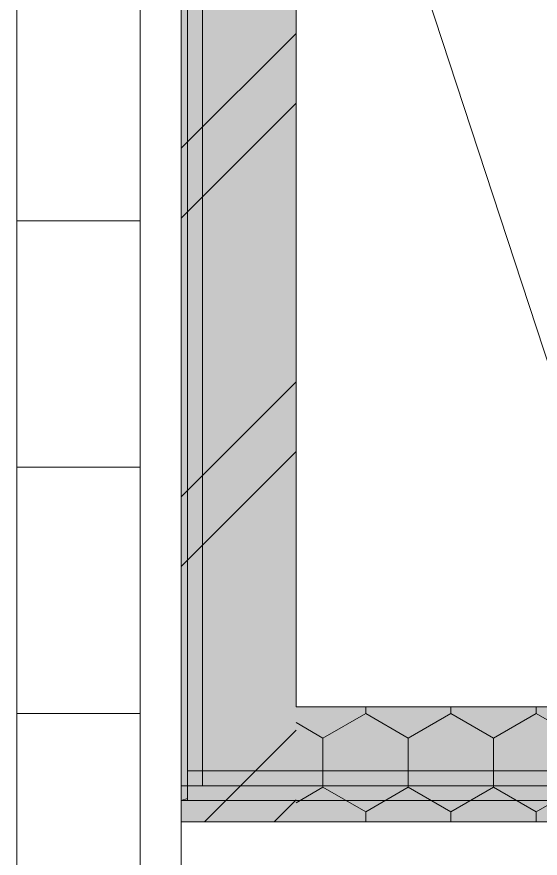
# Model space of a CAD drawing. Header units: millimetres. Extents: x -546 to 1681, y -650 to 1730.
# Drawn here: x 513.76 to 516.95, y 441.54 to 446.66 of the extents above; entities that cross this region are included whole.
import ezdxf

# ---------------------------------------------------------------- set-up
doc = ezdxf.new("R2010")
doc.units = ezdxf.units.MM

msp = doc.modelspace()

# ---------------------------------------------------------------- hatches: boundary and pattern name
at = {"true_color": 0xaaaaff}
h = msp.add_hatch(color=161, dxfattribs=at)
h.dxf.hatch_style = 2
h.paths.add_polyline_path([(515.4638, 442.4614), (514.7638, 442.4614), (514.7638, 460.9665), (515.4638, 460.9665)])
h = msp.add_hatch(color=161, dxfattribs=at)
h.dxf.hatch_style = 2
h.paths.add_polyline_path([(515.4638, 442.4614), (515.4638, 441.7614), (514.7638, 441.7614)])
h = msp.add_hatch(color=161, dxfattribs=at)
h.dxf.hatch_style = 2
h.paths.add_polyline_path([(514.7638, 442.4614), (515.4638, 442.4614), (514.7638, 441.7614)])
at = {"true_color": 0x96e196}
h = msp.add_hatch(color=81, dxfattribs=at)
h.dxf.hatch_style = 2
h.paths.add_polyline_path([(546.2018, 442.4614), (546.2018, 441.7614), (515.4638, 441.7614), (515.4638, 442.4614)])

# ---------------------------------------------------------------- linework, layer by layer
at = {"color": 7, "lineweight": 0}
for points in [[(514.7638, 460.9665), (514.7638, 441.7614)], [(515.4638, 442.4614), (515.4638, 460.9665)], [(513.7638, 450.9665), (513.7638, 432.8164)], [(514.5138, 450.9665), (514.5138, 432.8164)], [(514.7638, 441.9814), (514.7638, 450.9665)], [(514.8038, 442.0714), (514.8038, 450.9665)], [(514.8938, 441.9814), (514.8938, 450.9665)], [(514.7638, 445.8625), (515.4638, 446.5625)], [(514.7638, 445.4375), (515.4638, 446.1375)], [(513.7638, 445.4215), (514.5138, 445.4215)], [(514.7638, 443.7404), (515.4638, 444.4404)], [(514.7638, 443.3164), (515.4638, 444.0164)], [(513.7638, 443.9214), (514.5138, 443.9214)], [(546.2018, 442.4614), (515.4638, 442.4614)], [(515.8878, 442.4214), (515.8878, 442.4614)], [(516.4068, 442.4214), (516.4068, 442.4614)], [(516.9268, 442.4214), (516.9268, 442.4614)], [(513.7638, 442.4214), (514.5138, 442.4214)], [(515.8878, 442.4214), (515.6278, 442.2714)], [(516.1468, 442.2714), (515.8878, 442.4214)], [(516.4068, 442.4214), (516.1468, 442.2714)], [(516.6668, 442.2714), (516.4068, 442.4214)], [(516.9268, 442.4214), (516.6668, 442.2714)], [(517.1868, 442.2714), (516.9268, 442.4214)], [(515.6278, 442.2714), (515.4638, 442.3664)], [(514.9058, 441.7614), (515.4638, 442.3194)], [(515.6278, 441.9714), (515.6278, 442.2714)], [(516.1468, 441.9714), (516.1468, 442.2714)], [(516.6668, 441.9714), (516.6668, 442.2714)], [(525.1518, 442.0714), (514.8038, 442.0714)], [(514.8038, 442.0714), (514.8038, 441.8914)], [(514.7638, 441.9814), (514.7638, 440.3914)], [(514.7638, 441.9814), (514.8038, 441.9814)], [(525.2418, 441.9814), (514.8038, 441.9814)], [(515.6278, 441.9714), (515.4638, 441.8774)], [(515.8878, 441.8214), (515.6278, 441.9714)], [(516.1468, 441.9714), (515.8878, 441.8214)], [(516.4068, 441.8214), (516.1468, 441.9714)], [(516.6668, 441.9714), (516.4068, 441.8214)], [(516.9268, 441.8214), (516.6668, 441.9714)], [(517.1868, 441.9714), (516.9268, 441.8214)], [(514.8038, 441.9034), (514.7638, 441.8914)], [(525.9318, 441.8914), (514.7638, 441.8914)], [(515.3298, 441.7614), (515.4638, 441.8954)], [(515.8878, 441.7614), (515.8878, 441.8214)], [(516.4068, 441.7614), (516.4068, 441.8214)], [(516.9268, 441.7614), (516.9268, 441.8214)], [(514.7638, 441.7614), (525.9318, 441.7614)], [(514.7638, 441.7614), (515.4638, 441.7614)], [(515.4638, 441.7614), (546.9018, 441.7614)]]:
    msp.add_lwpolyline(points, dxfattribs=at)
at = {"color": 251, "lineweight": 0, "true_color": 0x646464}
msp.add_lwpolyline([(517.5028, 443.0194), (514.8938, 450.9665)], dxfattribs=at)

doc.saveas('drawing.dxf')
